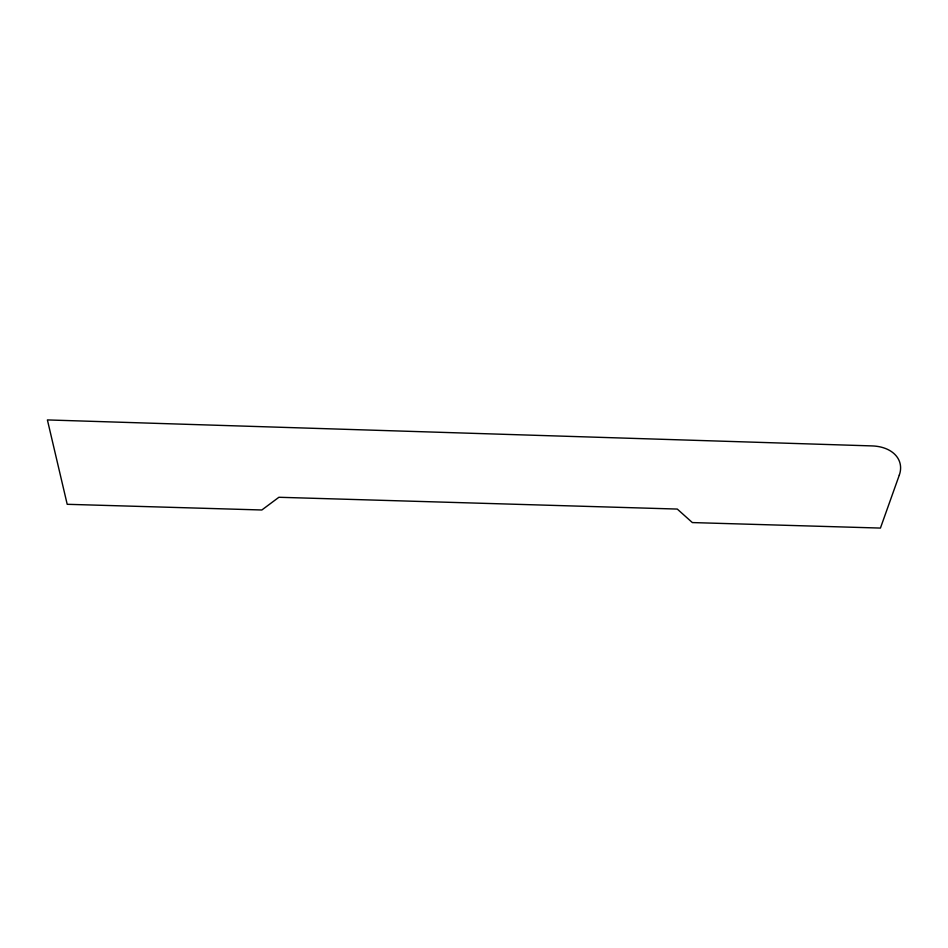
<?xml version="1.0" encoding="UTF-8"?>
<svg xmlns="http://www.w3.org/2000/svg" width="948" height="948" viewBox="0 0 948 948"><rect width="100%" height="100%" fill="white"/><g stroke="black" fill="none" stroke-linecap="round" stroke-linejoin="round"><path stroke-width="1.42" d="M899.297 475.126L880.431 528.072L692.348 522.573L677.275 509.064L278.902 497.273L261.849 509.988L67.201 504.3L47.4 419.928L872.124 445.916A38.43 26.437 -16.3 0 1 899.297 475.126"/></g></svg>
